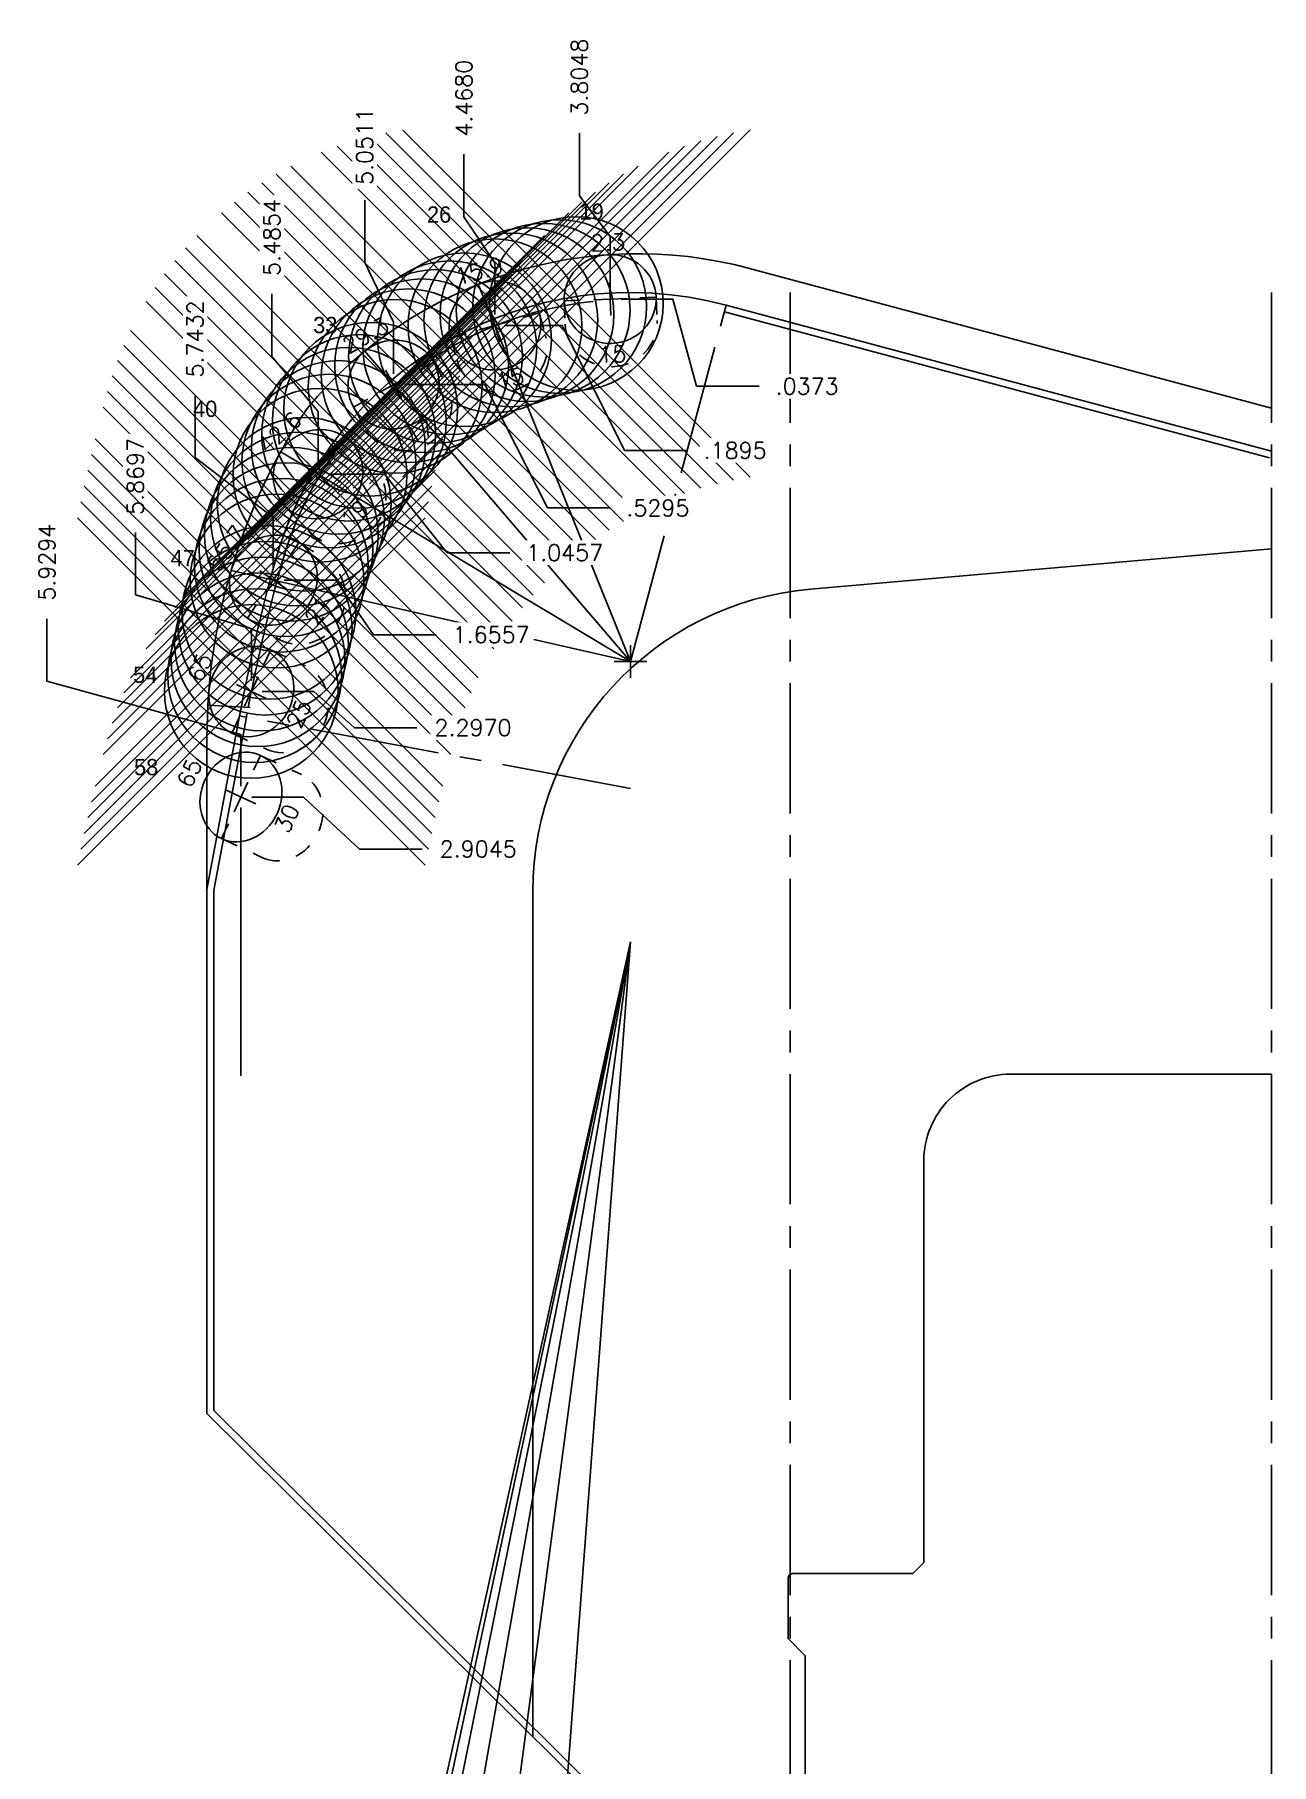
# Model space of a CAD drawing. Extents: x 34 to 150, y -20 to 22.
# Drawn here: x 100.2 to 107.31, y 11.12 to 21.08 of the extents above; entities that cross this region are included whole.
import ezdxf
from ezdxf.enums import TextEntityAlignment as Align

# ---------------------------------------------------------------- set-up
doc = ezdxf.new("R2010")
doc.units = 0
doc.header["$MEASUREMENT"] = 0
doc.header["$PDMODE"] = 35
doc.linetypes.add('CENTER2', pattern=[1.125, 0.75, -0.125, 0.125, -0.125])
doc.linetypes.add('HIDDEN2', pattern=[0.1875, 0.125, -0.0625])
doc.layers.get('0').update_dxf_attribs({"linetype": 'CONTINUOUS'})
doc.layers.get('Defpoints').update_dxf_attribs({"color": 10, "linetype": 'CONTINUOUS'})
doc.layers.add('Blade2', color=7, linetype='CONTINUOUS', true_color=0xcccc00)
for name, color, linetype in [('CDG-37977R1', 7, 'CONTINUOUS'), ('CLine', 5, 'CENTER2'), ('Dims', 4, 'CONTINUOUS'), ('TEXT', 3, 'CONTINUOUS')]:
    doc.layers.add(name, color=color, linetype=linetype)
doc.styles.add('RomanS', font='romans')
doc.dimstyles.get("Standard").update_dxf_attribs({"dimtxt": 0.094, "dimasz": 0.18, "dimexe": 0.0625, "dimexo": 0.0625, "dimgap": 0.09, "dimtad": 0, "dimtih": 1, "dimtoh": 1, "dimdec": 4, "dimzin": 4, "dimdsep": 46, "dimtxsty": 'RomanS', "dimcen": 0.09, "dimazin": 1, "dimtfac": 1, "dimtdec": 4, "dimtofl": 0, "dimtmove": 0, "dimatfit": 1, "dimfxl": 1, "dimtfill": 1, "dimtolj": 1, "dimtzin": 0, "dimarcsym": 0})

# ---------------------------------------------------------------- blocks, each defined once
blk = doc.blocks.new('CMark')
at = {"layer": 'CLine'}
for p, q in [((-0.094, 0), (0.094, 0)), ((0, 0.094), (0, -0.094))]:
    blk.add_line(p, q, dxfattribs=at)
blk = doc.blocks.new('1313@15')
for p, q in [((-0.1705, 0), (-0.2645, 0)), ((0.1707, 0), (0.2645, 0))]:
    blk.add_line(p, q)
at = {"color": 8, "linetype": 'HIDDEN2', "ltscale": 0.5}
blk.add_line((-0.2645, 0), (-0.2645, -0.1346), dxfattribs=at)
at = {"color": 8, "linetype": 'HIDDEN2', "ltscale": 0.5, "flags": 128}
blk.add_lwpolyline([(0.2645, 0), (0.2645, -0.1346)], dxfattribs=at)
blk.add_ellipse((0, 0), major_axis=(0.2645, 0), ratio=0.965926)
at = {"color": 8, "linetype": 'HIDDEN2', "ltscale": 0.5}
blk.add_ellipse((0, -0.1346), major_axis=(0.2645, 0), ratio=0.965926, start_param=3.141593, end_param=6.283185, dxfattribs=at)
blk.add_blockref('CMark', (0, 0))
at = {"style": 'RomanS'}
blk.add_text('15', height=0.094, dxfattribs=at).set_placement((0, -0.318), align=Align.MIDDLE_CENTER)
blk.add_attdef('ANG', text='', height=0.094, dxfattribs=at).set_placement((0, 0.2511), align=Align.BOTTOM_CENTER)
blk = doc.blocks.new('1313@17')
for p, q in [((-0.1705, 0), (-0.2645, 0)), ((0.1707, 0), (0.2645, 0))]:
    blk.add_line(p, q)
at = {"color": 8, "linetype": 'HIDDEN2', "ltscale": 0.5}
blk.add_line((-0.2645, 0), (-0.2645, -0.152), dxfattribs=at)
at = {"color": 8, "linetype": 'HIDDEN2', "ltscale": 0.5, "flags": 128}
blk.add_lwpolyline([(0.2645, 0), (0.2645, -0.152)], dxfattribs=at)
blk.add_ellipse((0, 0), major_axis=(0.2645, 0), ratio=0.956305)
at = {"color": 8, "linetype": 'HIDDEN2', "ltscale": 0.5}
blk.add_ellipse((0, -0.152), major_axis=(0.2645, 0), ratio=0.92388, start_param=3.141593, end_param=6.283185, dxfattribs=at)
blk.add_blockref('CMark', (0, 0))
at = {"style": 'RomanS'}
blk.add_text('17', height=0.094, dxfattribs=at).set_placement((0, -0.311), align=Align.MIDDLE_CENTER)
blk.add_attdef('ANG', text='', height=0.094, dxfattribs=at).set_placement((0, 0.2511), align=Align.BOTTOM_CENTER)
blk = doc.blocks.new('1313@19')
for p, q in [((-0.1705, 0), (-0.2645, 0)), ((0.1707, 0), (0.2645, 0))]:
    blk.add_line(p, q)
at = {"color": 8, "linetype": 'HIDDEN2', "ltscale": 0.5}
blk.add_line((-0.2645, 0), (-0.2645, -0.199), dxfattribs=at)
at = {"color": 8, "linetype": 'HIDDEN2', "ltscale": 0.5, "flags": 128}
blk.add_lwpolyline([(0.2645, 0), (0.2645, -0.199)], dxfattribs=at)
blk.add_ellipse((0, 0), major_axis=(0.2645, 0), ratio=0.945519)
at = {"color": 8, "linetype": 'HIDDEN2', "ltscale": 0.5}
blk.add_ellipse((0, -0.199), major_axis=(0.2645, 0), ratio=0.92388, start_param=3.141593, end_param=6.283185, dxfattribs=at)
blk.add_blockref('CMark', (0, 0))
at = {"style": 'RomanS'}
blk.add_text('19', height=0.094, dxfattribs=at).set_placement((0, -0.311), align=Align.MIDDLE_CENTER)
blk.add_attdef('ANG', text='', height=0.094, dxfattribs=at).set_placement((0, 0.2511), align=Align.BOTTOM_CENTER)
blk = doc.blocks.new('1313@21')
for p, q in [((-0.1705, 0), (-0.2645, 0)), ((0.1707, 0), (0.2645, 0))]:
    blk.add_line(p, q)
at = {"color": 8, "linetype": 'HIDDEN2', "ltscale": 0.5}
blk.add_line((-0.2645, 0), (-0.2645, -0.199), dxfattribs=at)
at = {"color": 8, "linetype": 'HIDDEN2', "ltscale": 0.5, "flags": 128}
blk.add_lwpolyline([(0.2645, 0), (0.2645, -0.199)], dxfattribs=at)
blk.add_ellipse((0, 0), major_axis=(0.2645, 0), ratio=0.93358)
at = {"color": 8, "linetype": 'HIDDEN2', "ltscale": 0.5}
blk.add_ellipse((0, -0.199), major_axis=(0.2645, 0), ratio=0.92388, start_param=3.141593, end_param=6.283185, dxfattribs=at)
blk.add_blockref('CMark', (0, 0))
at = {"style": 'RomanS'}
blk.add_text('21', height=0.094, dxfattribs=at).set_placement((0, -0.311), align=Align.MIDDLE_CENTER)
blk.add_attdef('ANG', text='', height=0.094, dxfattribs=at).set_placement((0, 0.2511), align=Align.BOTTOM_CENTER)
blk = doc.blocks.new('1313@25')
for p, q in [((-0.1705, 0), (-0.2645, 0)), ((0.1707, 0), (0.2645, 0))]:
    blk.add_line(p, q)
at = {"color": 8, "linetype": 'HIDDEN2', "ltscale": 0.5}
blk.add_line((-0.2645, 0), (-0.2645, -0.2198), dxfattribs=at)
at = {"color": 8, "linetype": 'HIDDEN2', "ltscale": 0.5, "flags": 128}
blk.add_lwpolyline([(0.2645, 0), (0.2645, -0.2198)], dxfattribs=at)
blk.add_ellipse((0, 0), major_axis=(0.2645, 0), ratio=0.906308)
at = {"color": 8, "linetype": 'HIDDEN2', "ltscale": 0.5}
blk.add_ellipse((0, -0.2198), major_axis=(0.2645, 0), ratio=0.906308, start_param=3.141593, end_param=6.283185, dxfattribs=at)
blk.add_blockref('CMark', (0, 0))
at = {"style": 'RomanS'}
blk.add_text('25', height=0.094, dxfattribs=at).set_placement((0, -0.3022), align=Align.MIDDLE_CENTER)
blk.add_attdef('ANG', text='', height=0.094, dxfattribs=at).set_placement((0, 0.2511), align=Align.BOTTOM_CENTER)
blk = doc.blocks.new('*D190')
at = {"layer": 'Defpoints', "color": 0, "transparency": 16777216}
for p in [(102.6674, 20.3877), (107.3138, 19.5917), (102.8458, 19.4021)]:
    blk.add_point(p, dxfattribs=at)
at = {"layer": 'Dims', "color": 0, "lineweight": -2, "transparency": 16777216}
for p, q in [((102.6674, 20.0277), (102.6674, 20.3877)), ((102.8458, 19.7621), (102.6674, 20.0277)), ((102.8458, 19.4646), (102.8458, 19.7621))]:
    blk.add_line(p, q, dxfattribs=at)
at = {"layer": 'Dims', "color": 0, "transparency": 16777216, "insert": (102.6674, 20.7105), "char_height": 0.094, "attachment_point": 5, "rotation": 90, "style": 'RomanS', "bg_fill": 3, "box_fill_scale": 1.25, "bg_fill_color": 256, "bg_fill_true_color": 13158600, "bg_fill_transparency": 0}
blk.add_mtext('\\A1;4.4680', dxfattribs=at)
blk = doc.blocks.new('*D191')
at = {"layer": 'Defpoints', "color": 0, "transparency": 16777216}
for p in [(102.0966, 20.124), (107.3138, 19.5917), (102.2627, 19.0622)]:
    blk.add_point(p, dxfattribs=at)
at = {"layer": 'Dims', "color": 0, "lineweight": -2, "transparency": 16777216}
for p, q in [((102.0966, 19.764), (102.0966, 20.124)), ((102.2627, 19.4222), (102.0966, 19.764)), ((102.2627, 19.1247), (102.2627, 19.4222))]:
    blk.add_line(p, q, dxfattribs=at)
at = {"layer": 'Dims', "color": 0, "transparency": 16777216, "insert": (102.0966, 20.4333), "char_height": 0.094, "attachment_point": 5, "rotation": 90, "style": 'RomanS', "bg_fill": 3, "box_fill_scale": 1.25, "bg_fill_color": 256, "bg_fill_true_color": 13158600, "bg_fill_transparency": 0}
blk.add_mtext('\\A1;5.0511', dxfattribs=at)
blk = doc.blocks.new('*D192')
at = {"layer": 'Defpoints', "color": 0, "transparency": 16777216}
for p in [(101.5627, 19.5842), (107.3138, 19.5917), (101.8284, 18.546)]:
    blk.add_point(p, dxfattribs=at)
at = {"layer": 'Dims', "color": 0, "lineweight": -2, "transparency": 16777216}
for p, q in [((101.5627, 19.2242), (101.5627, 19.5842)), ((101.8284, 18.906), (101.5627, 19.2242)), ((101.8284, 18.6085), (101.8284, 18.906))]:
    blk.add_line(p, q, dxfattribs=at)
at = {"layer": 'Dims', "color": 0, "transparency": 16777216, "insert": (101.5627, 19.9092), "char_height": 0.094, "attachment_point": 5, "rotation": 90, "style": 'RomanS', "bg_fill": 3, "box_fill_scale": 1.25, "bg_fill_color": 256, "bg_fill_true_color": 13158600, "bg_fill_transparency": 0}
blk.add_mtext('\\A1;5.4854', dxfattribs=at)
blk = doc.blocks.new('*D193')
at = {"layer": 'Defpoints', "color": 0, "transparency": 16777216}
for p in [(107.3138, 19.5917), (101.1208, 19.0016), (101.5707, 17.9359)]:
    blk.add_point(p, dxfattribs=at)
at = {"layer": 'Dims', "color": 0, "lineweight": -2, "transparency": 16777216}
for p, q in [((101.1208, 18.6416), (101.1208, 19.0016)), ((101.5707, 18.2959), (101.1208, 18.6416)), ((101.5707, 17.9984), (101.5707, 18.2959))]:
    blk.add_line(p, q, dxfattribs=at)
at = {"layer": 'Dims', "color": 0, "transparency": 16777216, "insert": (101.1208, 19.3243), "char_height": 0.094, "attachment_point": 5, "rotation": 90, "style": 'RomanS', "bg_fill": 3, "box_fill_scale": 1.25, "bg_fill_color": 256, "bg_fill_true_color": 13158600, "bg_fill_transparency": 0}
blk.add_mtext('\\A1;5.7432', dxfattribs=at)
blk = doc.blocks.new('*D194')
at = {"layer": 'Defpoints', "color": 0, "transparency": 16777216}
for p in [(107.3138, 19.5917), (100.7771, 18.2104), (101.4442, 17.2947)]:
    blk.add_point(p, dxfattribs=at)
at = {"layer": 'Dims', "color": 0, "lineweight": -2, "transparency": 16777216}
for p, q in [((100.7771, 17.8504), (100.7771, 18.2104)), ((101.4442, 17.6547), (100.7771, 17.8504)), ((101.4442, 17.3572), (101.4442, 17.6547))]:
    blk.add_line(p, q, dxfattribs=at)
at = {"layer": 'Dims', "color": 0, "transparency": 16777216, "insert": (100.7771, 18.5331), "char_height": 0.094, "attachment_point": 5, "rotation": 90, "style": 'RomanS', "bg_fill": 3, "box_fill_scale": 1.25, "bg_fill_color": 256, "bg_fill_true_color": 13158600, "bg_fill_transparency": 0}
blk.add_mtext('\\A1;5.8697', dxfattribs=at)
blk = doc.blocks.new('*D195')
at = {"layer": 'Defpoints', "color": 0, "transparency": 16777216}
for p in [(107.3138, 19.5917), (102.8458, 19.4021), (103.9522, 18.6829)]:
    blk.add_point(p, dxfattribs=at)
at = {"layer": 'Dims', "color": 0, "lineweight": -2, "transparency": 16777216}
for p, q in [((102.9083, 19.4021), (103.2322, 19.4021)), ((103.2322, 19.4021), (103.5922, 18.6829)), ((103.5922, 18.6829), (103.9522, 18.6829))]:
    blk.add_line(p, q, dxfattribs=at)
at = {"layer": 'Dims', "color": 0, "transparency": 16777216, "insert": (104.228, 18.6829), "char_height": 0.094, "attachment_point": 5, "style": 'RomanS', "bg_fill": 3, "box_fill_scale": 1.25, "bg_fill_color": 256, "bg_fill_true_color": 13158600, "bg_fill_transparency": 0}
blk.add_mtext('\\A1;.1895', dxfattribs=at)
blk = doc.blocks.new('*D196')
at = {"layer": 'Defpoints', "color": 0, "transparency": 16777216}
for p in [(107.3138, 19.5917), (102.2627, 19.0622), (103.5081, 18.3514)]:
    blk.add_point(p, dxfattribs=at)
at = {"layer": 'Dims', "color": 0, "lineweight": -2, "transparency": 16777216}
for p, q in [((102.3252, 19.0622), (102.7881, 19.0622)), ((102.7881, 19.0622), (103.1481, 18.3514)), ((103.1481, 18.3514), (103.5081, 18.3514))]:
    blk.add_line(p, q, dxfattribs=at)
at = {"layer": 'Dims', "color": 0, "transparency": 16777216, "insert": (103.7839, 18.3514), "char_height": 0.094, "attachment_point": 5, "style": 'RomanS', "bg_fill": 3, "box_fill_scale": 1.25, "bg_fill_color": 256, "bg_fill_true_color": 13158600, "bg_fill_transparency": 0}
blk.add_mtext('\\A1;.5295', dxfattribs=at)
blk = doc.blocks.new('*D197')
at = {"layer": 'Defpoints', "color": 0, "transparency": 16777216}
for p in [(107.3138, 19.5917), (101.8284, 18.546), (102.9313, 18.0938)]:
    blk.add_point(p, dxfattribs=at)
at = {"layer": 'Dims', "color": 0, "lineweight": -2, "transparency": 16777216}
for p, q in [((101.8909, 18.546), (102.2113, 18.546)), ((102.2113, 18.546), (102.5713, 18.0938)), ((102.5713, 18.0938), (102.9313, 18.0938))]:
    blk.add_line(p, q, dxfattribs=at)
at = {"layer": 'Dims', "color": 0, "transparency": 16777216, "insert": (103.2473, 18.0938), "char_height": 0.094, "attachment_point": 5, "style": 'RomanS', "bg_fill": 3, "box_fill_scale": 1.25, "bg_fill_color": 256, "bg_fill_true_color": 13158600, "bg_fill_transparency": 0}
blk.add_mtext('\\A1;1.0457', dxfattribs=at)
blk = doc.blocks.new('*D198')
at = {"layer": 'Defpoints', "color": 0, "transparency": 16777216}
for p in [(107.3138, 19.5917), (101.5707, 17.9359), (102.5078, 17.6216)]:
    blk.add_point(p, dxfattribs=at)
at = {"layer": 'Dims', "color": 0, "lineweight": -2, "transparency": 16777216}
for p, q in [((101.6332, 17.9359), (101.9307, 17.9359)), ((101.9307, 17.9359), (102.1478, 17.6216)), ((102.1478, 17.6216), (102.5078, 17.6216))]:
    blk.add_line(p, q, dxfattribs=at)
at = {"layer": 'Dims', "color": 0, "transparency": 16777216, "insert": (102.8238, 17.6216), "char_height": 0.094, "attachment_point": 5, "style": 'RomanS', "bg_fill": 3, "box_fill_scale": 1.25, "bg_fill_color": 256, "bg_fill_true_color": 13158600, "bg_fill_transparency": 0}
blk.add_mtext('\\A1;1.6557', dxfattribs=at)
blk = doc.blocks.new('*D199')
at = {"layer": 'Defpoints', "color": 0, "transparency": 16777216}
for p in [(107.3138, 19.5917), (101.4442, 17.2947), (102.3971, 17.0863)]:
    blk.add_point(p, dxfattribs=at)
at = {"layer": 'Dims', "color": 0, "lineweight": -2, "transparency": 16777216}
for p, q in [((101.5067, 17.2947), (101.8042, 17.2947)), ((101.8042, 17.2947), (102.0371, 17.0863)), ((102.0371, 17.0863), (102.3971, 17.0863))]:
    blk.add_line(p, q, dxfattribs=at)
at = {"layer": 'Dims', "color": 0, "transparency": 16777216, "insert": (102.7198, 17.0863), "char_height": 0.094, "attachment_point": 5, "style": 'RomanS', "bg_fill": 3, "box_fill_scale": 1.25, "bg_fill_color": 256, "bg_fill_true_color": 13158600, "bg_fill_transparency": 0}
blk.add_mtext('\\A1;2.2970', dxfattribs=at)
blk = doc.blocks.new('*D316')
at = {"layer": 'Defpoints', "color": 0, "transparency": 16777216}
for p in [(103.3321, 20.5093), (103.5091, 19.5544), (107.3138, 19.5917)]:
    blk.add_point(p, dxfattribs=at)
at = {"layer": 'Dims', "color": 0, "lineweight": -2, "transparency": 16777216}
for p, q in [((103.3321, 20.1493), (103.3321, 20.5093)), ((103.5091, 19.9144), (103.3321, 20.1493)), ((103.5091, 19.6169), (103.5091, 19.9144))]:
    blk.add_line(p, q, dxfattribs=at)
at = {"layer": 'Dims', "color": 0, "transparency": 16777216, "insert": (103.3321, 20.832), "char_height": 0.094, "attachment_point": 5, "rotation": 90, "style": 'RomanS', "bg_fill": 3, "box_fill_scale": 1.25, "bg_fill_color": 256, "bg_fill_true_color": 13158600, "bg_fill_transparency": 0}
blk.add_mtext('\\A1;3.8048', dxfattribs=at)
blk = doc.blocks.new('*D317')
at = {"layer": 'Defpoints', "color": 0, "transparency": 16777216}
for p in [(103.5091, 19.5544), (107.3138, 19.5917), (104.3666, 19.0522)]:
    blk.add_point(p, dxfattribs=at)
at = {"layer": 'Dims', "color": 0, "lineweight": -2, "transparency": 16777216}
for p, q in [((103.5716, 19.5544), (103.8691, 19.5544)), ((103.8691, 19.5544), (104.0066, 19.0522)), ((104.0066, 19.0522), (104.3666, 19.0522))]:
    blk.add_line(p, q, dxfattribs=at)
at = {"layer": 'Dims', "color": 0, "transparency": 16777216, "insert": (104.6423, 19.0522), "char_height": 0.094, "attachment_point": 5, "style": 'RomanS', "bg_fill": 3, "box_fill_scale": 1.25, "bg_fill_color": 256, "bg_fill_true_color": 13158600, "bg_fill_transparency": 0}
blk.add_mtext('\\A1;.0373', dxfattribs=at)
blk = doc.blocks.new('1313@30')
for p, q in [((-0.1705, 0), (-0.2645, 0)), ((0.1707, 0), (0.2645, 0))]:
    blk.add_line(p, q)
at = {"color": 8, "linetype": 'HIDDEN2', "ltscale": 0.5}
blk.add_line((-0.2645, 0), (-0.2645, -0.26), dxfattribs=at)
at = {"color": 8, "linetype": 'HIDDEN2', "ltscale": 0.5, "flags": 128}
blk.add_lwpolyline([(0.2645, 0), (0.2645, -0.26)], dxfattribs=at)
blk.add_ellipse((0, 0), major_axis=(0.2645, 0), ratio=0.866025)
at = {"color": 8, "linetype": 'HIDDEN2', "ltscale": 0.5}
blk.add_ellipse((0, -0.26), major_axis=(0.2645, 0), ratio=0.866025, start_param=3.141593, end_param=6.283185, dxfattribs=at)
blk.add_blockref('CMark', (0, 0))
at = {"style": 'RomanS'}
blk.add_text('30', height=0.094, dxfattribs=at).set_placement((0, -0.2916), align=Align.MIDDLE_CENTER)
blk.add_attdef('ANG', text='', height=0.094, dxfattribs=at).set_placement((0, 0.2511), align=Align.BOTTOM_CENTER)
blk = doc.blocks.new('*D330')
at = {"layer": 'Defpoints', "color": 0, "transparency": 16777216}
for p in [(107.3138, 19.5917), (100.2676, 17.7138), (101.3844, 16.6871)]:
    blk.add_point(p, dxfattribs=at)
at = {"layer": 'Dims', "color": 0, "lineweight": -2, "transparency": 16777216}
for p, q in [((100.2676, 17.3538), (100.2676, 17.7138)), ((101.3844, 17.0471), (100.2676, 17.3538)), ((101.3844, 16.7496), (101.3844, 17.0471))]:
    blk.add_line(p, q, dxfattribs=at)
at = {"layer": 'Dims', "color": 0, "transparency": 16777216, "insert": (100.2676, 18.0388), "char_height": 0.094, "attachment_point": 5, "rotation": 90, "style": 'RomanS', "bg_fill": 3, "box_fill_scale": 1.25, "bg_fill_color": 256, "bg_fill_true_color": 13158600, "bg_fill_transparency": 0}
blk.add_mtext('\\A1;5.9294', dxfattribs=at)
blk = doc.blocks.new('*D331')
at = {"layer": 'Defpoints', "color": 0, "transparency": 16777216}
for p in [(107.3138, 19.5917), (101.3844, 16.6871), (102.427, 16.3876)]:
    blk.add_point(p, dxfattribs=at)
at = {"layer": 'Dims', "color": 0, "lineweight": -2, "transparency": 16777216}
for p, q in [((101.4469, 16.6871), (101.7444, 16.6871)), ((101.7444, 16.6871), (102.067, 16.3876)), ((102.067, 16.3876), (102.427, 16.3876))]:
    blk.add_line(p, q, dxfattribs=at)
at = {"layer": 'Dims', "color": 0, "transparency": 16777216, "insert": (102.7498, 16.3876), "char_height": 0.094, "attachment_point": 5, "style": 'RomanS', "bg_fill": 3, "box_fill_scale": 1.25, "bg_fill_color": 256, "bg_fill_true_color": 13158600, "bg_fill_transparency": 0}
blk.add_mtext('\\A1;2.9045', dxfattribs=at)

msp = doc.modelspace()

# ---------------------------------------------------------------- linework, layer by layer
at = {"linetype": 'ByBlock', "flags": 128}
msp.add_lwpolyline([(103.06383, 11.27628), (103.06383, 16.14065, -0.3888787), (104.66131, 17.88399), (107.31383, 18.11605)], format="xyb", dxfattribs=at)
at = {"layer": 'Blade2'}
for q in [(102.75023, 19.63918), (102.09812, 19.25476), (101.61304, 18.67523), (101.32783, 17.99139)]:
    msp.add_line((103.62633, 17.46665), q, dxfattribs=at)
at = {"layer": 'CDG-37977R1', "color": 7, "linetype": 'Continuous', "flags": 128}
for points in [[(107.31383, 10.21665), (103.74684, 10.21665), (103.31383, 10.46665), (103.31383, 10.65415), (103.42968, 10.77, 0.1989124), (103.43883, 10.7921), (103.43883, 10.89114, 0.199913), (103.42959, 10.91332), (101.18883, 13.1369), (101.18883, 16.15415), (101.37633, 17.15415, -0.0211291), (101.57709, 18.029, -0.4124498), (104.17632, 19.51925), (107.31383, 18.67855)], [(102.75727, 19.3619, -0.0817779), (103.4108, 19.54049)], [(102.19994, 18.98739, -0.0810407), (102.75727, 19.3619)], [(101.79111, 18.4562, -0.0808973), (102.19994, 18.98739)], [(101.56843, 17.84023, -0.0043538), (101.61566, 18.01842, -0.0567328), (101.79111, 18.4562)], [(101.42625, 17.20313, -0.0154211), (101.56843, 17.84023)], [(107.31383, 10.25665), (103.75756, 10.25665), (103.35383, 10.48975), (103.35383, 10.63759), (103.45796, 10.74172, 0.1989124), (103.47883, 10.7921), (103.47883, 10.89114, 0.199913), (103.45777, 10.94172), (101.22883, 13.15356), (101.22883, 16.15044), (101.41565, 17.14682, -0.0003959), (101.41872, 17.1633, -0.0003959)], [(104.49883, 10.21665), (104.56133, 10.27915), (104.56133, 10.84165), (104.63148, 10.9118), (104.63148, 11.74275), (104.53258, 11.84165), (104.53258, 12.1854, -0.4142136), (104.56383, 12.21665), (105.25133, 12.21665), (105.31383, 12.27915), (105.31383, 14.59165, -0.4142136), (105.81383, 15.09165), (107.31383, 15.09165)]]:
    msp.add_lwpolyline(points, format="xyb", dxfattribs=at)
msp.add_lwpolyline([(104.16597, 19.48061), (107.30348, 18.63992)], dxfattribs=at)
at = {"layer": 'CLine'}
for p, q in [((104.54493, 19.59165), (104.54493, 9.96665)), ((107.31383, 19.59165), (107.31383, 9.96665))]:
    msp.add_line(p, q, dxfattribs=at)
at = {"layer": 'CLine', "color": 1}
for p, q in [((103.62633, 17.46665), (104.17632, 19.51925)), ((103.62633, 16.737), (101.37633, 17.15415))]:
    msp.add_line(p, q, dxfattribs=at)
at = {"layer": 'CLine', "color": 1, "linetype": 'ByBlock', "flags": 128}
msp.add_lwpolyline([(107.31383, 18.92639), (104.3107, 19.73107, 0.2921805), (101.76489, 18.92474, 0.1484544), (101.18883, 17.0273), (101.18883, 15.89235)], format="xyb", dxfattribs=at)
at = {"layer": 'Dims'}
for p in [(101.38945, 5.72228), (101.4487, 5.70938), (101.57432, 5.68323), (101.83062, 5.63486), (102.26352, 5.56817), (102.84592, 5.50767)]:
    msp.add_line(p, (103.62633, 15.85327), dxfattribs=at)
at = {"layer": 'TEXT'}
for p, q in [((101.43701, 17.20254), (101.19405, 17.21599)), ((101.38443, 16.62569), (101.38443, 15.0807))]:
    msp.add_line(p, q, dxfattribs=at)
for p in [(103.31437, 19.52819), (102.93752, 19.43459), (103.03, 19.46456), (103.12376, 19.49018), (103.21863, 19.51141), (102.67065, 19.31973), (102.84655, 19.40035), (102.50372, 19.22363), (102.58607, 19.27361), (102.42376, 19.1699), (102.27171, 19.05165), (102.34637, 19.11253), (102.06591, 18.84952), (102.13133, 18.92), (102.00381, 18.7761), (101.94515, 18.69989), (101.83869, 18.53977), (101.89008, 18.62106), (101.74844, 18.37262), (101.70958, 18.2872), (101.6746, 18.20011), (101.64357, 18.11154), (101.59209, 17.93106), (101.61656, 18.02167), (101.54572, 17.74977), (101.5238, 17.65912), (101.50268, 17.56827), (101.48237, 17.47724), (101.46286, 17.38604), (101.44415, 17.29467)]:
    msp.add_point(p, dxfattribs=at)

# ---------------------------------------------------------------- block references
at = {"color": 200, "linetype": 'ByBlock'}
msp.add_blockref('CMark', (103.62633, 17.46665), dxfattribs=at)
at = {"layer": 'Blade2'}
for name, p, rotation, values in [('1313@15', (102.84582, 19.40215), 15.9, {'ANG': '15.9'}), ('1313@17', (102.26272, 19.06217), 29.3, {'ANG': '29.3'}), ('1313@19', (101.82838, 18.54596), 42.60000000000001, {'ANG': '42.6'}), ('1313@21', (101.57066, 17.93595), 55.7, {'ANG': '55.7'}), ('1313@25', (101.44415, 17.29467), 65, {'ANG': '65'})]:
    msp.add_blockref(name, p, dxfattribs=dict(at, rotation=rotation)).add_auto_attribs(values)

# ---------------------------------------------------------------- next in the draw order: dimensions: what is measured, and where the dimension line sits
at = {"layer": 'Dims'}
dim = msp.add_ordinate_dim(feature_location=(102.84582, 19.40215), offset=(-0.17846, 0.98557), dtype=1, origin=(107.31383, 19.59165), dimstyle='Standard', dxfattribs=at)
dim.commit()
dim.dimension.update_dxf_attribs({"geometry": '*D190', "text_midpoint": (102.66736, 20.71048)})

# ---------------------------------------------------------------- next in the draw order: dimensions: what is measured, and where the dimension line sits
dim = msp.add_ordinate_dim(feature_location=(102.26272, 19.06217), offset=(-0.16611, 1.06182), dtype=1, origin=(107.31383, 19.59165), dimstyle='Standard', dxfattribs=at)
dim.commit()
dim.dimension.update_dxf_attribs({"geometry": '*D191', "text_midpoint": (102.09661, 20.43331)})

# ---------------------------------------------------------------- next in the draw order: dimensions: what is measured, and where the dimension line sits
dim = msp.add_ordinate_dim(feature_location=(101.828381, 18.545963), offset=(-0.2657, 1.038281), dtype=1, origin=(107.313829, 19.591655), dimstyle='Standard', dxfattribs=at)
dim.commit()
dim.dimension.update_dxf_attribs({"geometry": '*D192', "text_midpoint": (101.562681, 19.909244)})

# ---------------------------------------------------------------- next in the draw order: texts
at = {"layer": 'Blade2'}
msp.add_text('26', height=0.09375, dxfattribs=at).set_placement((102.4549, 19.99418))

# ---------------------------------------------------------------- next in the draw order: dimensions: what is measured, and where the dimension line sits
at = {"layer": 'Dims'}
dim = msp.add_ordinate_dim(feature_location=(101.57066, 17.93595), offset=(-0.44985, 1.06562), dtype=1, origin=(107.31383, 19.59165), dimstyle='Standard', dxfattribs=at)
dim.commit()
dim.dimension.update_dxf_attribs({"geometry": '*D193', "text_midpoint": (101.12081, 19.32433)})

# ---------------------------------------------------------------- next in the draw order: dimensions: what is measured, and where the dimension line sits
dim = msp.add_ordinate_dim(feature_location=(101.44415, 17.29467), offset=(-0.66702, 0.9157), dtype=1, origin=(107.31383, 19.59165), dimstyle='Standard', dxfattribs=at)
dim.commit()
dim.dimension.update_dxf_attribs({"geometry": '*D194', "text_midpoint": (100.77713, 18.53313)})

# ---------------------------------------------------------------- next in the draw order: texts
at = {"layer": 'Blade2'}
for s, p in [('40', (101.10885, 18.87547)), ('47', (100.97969, 18.01617)), ('54', (100.7639, 17.34429))]:
    msp.add_text(s, height=0.09375, dxfattribs=at).set_placement(p)

# ---------------------------------------------------------------- next in the draw order: dimensions: what is measured, and where the dimension line sits
at = {"layer": 'Dims'}
dim = msp.add_ordinate_dim(feature_location=(102.84582, 19.40215), offset=(1.10641, -0.71921), dtype=0, origin=(107.31383, 19.59165), dimstyle='Standard', dxfattribs=at)
dim.commit()
dim.dimension.update_dxf_attribs({"geometry": '*D195', "text_midpoint": (104.22799, 18.68293)})

# ---------------------------------------------------------------- next in the draw order: dimensions: what is measured, and where the dimension line sits
dim = msp.add_ordinate_dim(feature_location=(102.26272, 19.06217), offset=(1.24542, -0.71073), dtype=0, origin=(107.31383, 19.59165), dimstyle='Standard', dxfattribs=at)
dim.commit()
dim.dimension.update_dxf_attribs({"geometry": '*D196', "text_midpoint": (103.78391, 18.35143)})

# ---------------------------------------------------------------- next in the draw order: dimensions: what is measured, and where the dimension line sits
dim = msp.add_ordinate_dim(feature_location=(101.82838, 18.54596), offset=(1.10288, -0.45213), dtype=0, origin=(107.31383, 19.59165), dimstyle='Standard', dxfattribs=at)
dim.commit()
dim.dimension.update_dxf_attribs({"geometry": '*D197', "text_midpoint": (103.2473, 18.09383)})

# ---------------------------------------------------------------- next in the draw order: dimensions: what is measured, and where the dimension line sits
dim = msp.add_ordinate_dim(feature_location=(101.57066, 17.93595), offset=(0.93714, -0.31439), dtype=0, origin=(107.31383, 19.59165), dimstyle='Standard', dxfattribs=at)
dim.commit()
dim.dimension.update_dxf_attribs({"geometry": '*D198', "text_midpoint": (102.82384, 17.62156)})

# ---------------------------------------------------------------- next in the draw order: dimensions: what is measured, and where the dimension line sits
dim = msp.add_ordinate_dim(feature_location=(101.44415, 17.29467), offset=(0.95291, -0.20841), dtype=0, origin=(107.31383, 19.59165), dimstyle='Standard', dxfattribs=at)
dim.commit()
dim.dimension.update_dxf_attribs({"geometry": '*D199', "text_midpoint": (102.71982, 17.08625)})

# ---------------------------------------------------------------- next in the draw order: linework, layer by layer
at = {"layer": 'TEXT'}
msp.add_line((101.43701, 17.20254), (101.19405, 17.21599), dxfattribs=at)
for p in [(101.5238, 17.65912), (101.50268, 17.56827), (101.48237, 17.47724), (101.46286, 17.38604), (101.44415, 17.29467)]:
    msp.add_point(p, dxfattribs=at)

# ---------------------------------------------------------------- next in the draw order: block references
at = {"layer": 'Blade2'}
for name, p, rotation, values in [('1313@15', (103.50905, 19.55437), 2.3, {'ANG': '2.3'}), ('1313@30', (101.38443, 16.68713), 65, {'ANG': '65'})]:
    msp.add_blockref(name, p, dxfattribs=dict(at, rotation=rotation)).add_auto_attribs(values)

# ---------------------------------------------------------------- next in the draw order: texts
msp.add_text('33', height=0.09375, dxfattribs=at).set_placement((101.79993, 19.35772))

# ---------------------------------------------------------------- next in the draw order: dimensions: what is measured, and where the dimension line sits
at = {"layer": 'Dims'}
dim = msp.add_ordinate_dim(feature_location=(103.50905, 19.55437), offset=(-0.1769, 0.95491), dtype=1, origin=(107.31383, 19.59165), dimstyle='Standard', dxfattribs=at)
dim.commit()
dim.dimension.update_dxf_attribs({"geometry": '*D316', "text_midpoint": (103.33215, 20.83204)})

# ---------------------------------------------------------------- next in the draw order: texts
at = {"layer": 'Blade2'}
msp.add_text('19', height=0.09375, dxfattribs=at).set_placement((103.33236, 20.01057))

# ---------------------------------------------------------------- next in the draw order: dimensions: what is measured, and where the dimension line sits
at = {"layer": 'Dims'}
dim = msp.add_ordinate_dim(feature_location=(103.50905, 19.55437), offset=(0.85753, -0.50213), dtype=0, origin=(107.31383, 19.59165), dimstyle='Standard', dxfattribs=at)
dim.commit()
dim.dimension.update_dxf_attribs({"geometry": '*D317', "text_midpoint": (104.64234, 19.05224)})

# ---------------------------------------------------------------- next in the draw order: dimensions: what is measured, and where the dimension line sits
dim = msp.add_ordinate_dim(feature_location=(101.38443, 16.68713), offset=(-1.11686, 1.02672), dtype=1, origin=(107.31383, 19.59165), dimstyle='Standard', dxfattribs=at)
dim.commit()
dim.dimension.update_dxf_attribs({"geometry": '*D330', "text_midpoint": (100.26757, 18.03885)})

# ---------------------------------------------------------------- next in the draw order: texts
at = {"layer": 'Blade2'}
msp.add_text('58', height=0.09375, dxfattribs=at).set_placement((100.76911, 16.81221))

# ---------------------------------------------------------------- next in the draw order: dimensions: what is measured, and where the dimension line sits
at = {"layer": 'Dims'}
dim = msp.add_ordinate_dim(feature_location=(101.38443, 16.68713), offset=(1.04256, -0.29953), dtype=0, origin=(107.31383, 19.59165), dimstyle='Standard', dxfattribs=at)
dim.commit()
dim.dimension.update_dxf_attribs({"geometry": '*D331', "text_midpoint": (102.74975, 16.3876)})

doc.saveas('drawing.dxf')
